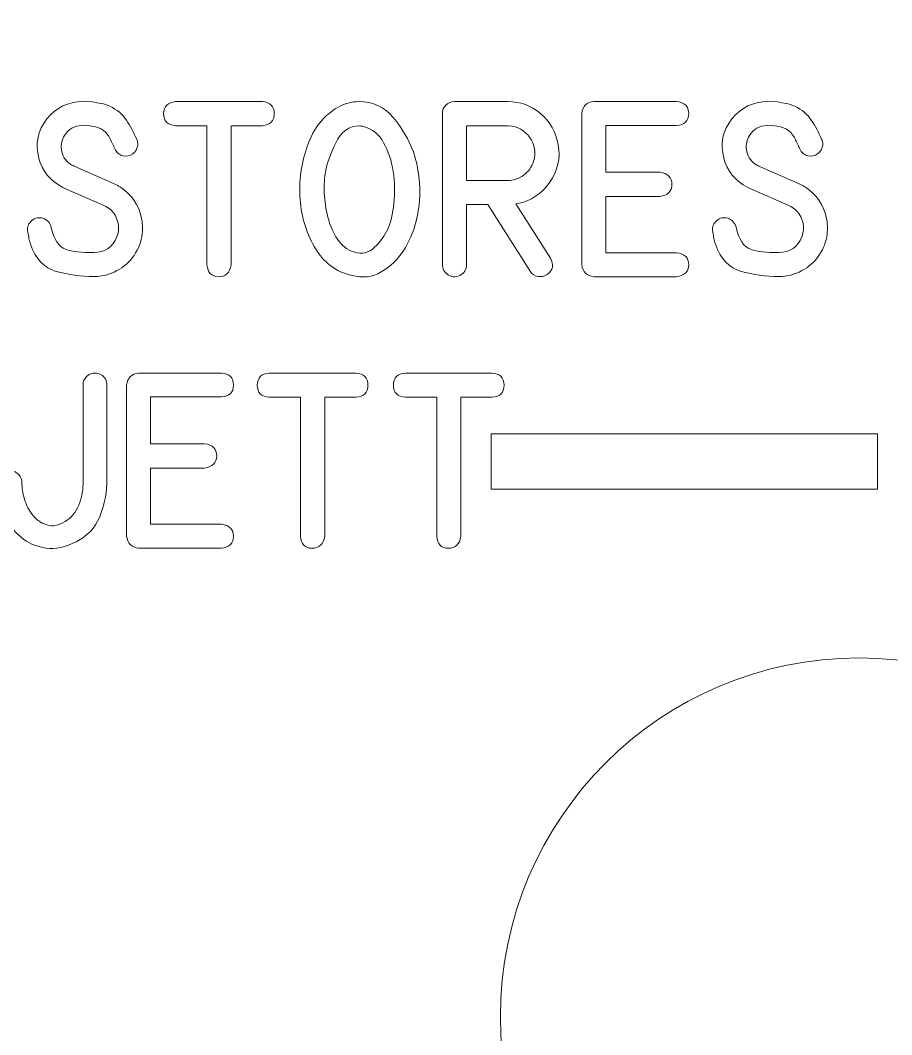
# Model space of a CAD drawing. Header units: millimetres. Extents: x -72 to 72, y -123 to 123.
# Drawn here: x -39.21 to -23.41, y -7.3 to 11.09 of the extents above; entities that cross this region are included whole.
import ezdxf

# ---------------------------------------------------------------- set-up
doc = ezdxf.new("R2010")
doc.units = ezdxf.units.MM
doc.header["$MEASUREMENT"] = 0
doc.layers.add('Layer 1', color=7, linetype='Continuous')

msp = doc.modelspace()

# ---------------------------------------------------------------- linework, layer by layer
at = {"layer": 'Layer 1', "color": 240, "lineweight": 9}
msp.add_lwpolyline([(-30.6661, 2.5863), (-23.6661, 2.5863), (-23.6661, 3.5863), (-30.6661, 3.5863), (-30.6661, 2.5863)], close=True, dxfattribs=at)
at = {"layer": 'Layer 1', "color": 250, "lineweight": 9}
msp.add_ellipse((-24, -6.975), major_axis=(0, 6.5), ratio=1, dxfattribs=at)
at = {"layer": 'Layer 1', "lineweight": 9}
msp.add_open_spline([(70.725, 123.025), (70.725, 123.025), (-70.725, 123.025), (-70.725, 123.025), (-70.725, 123.025), (-71.1231, 123.0247), (-71.5047, 122.8663), (-71.786, 122.5847), (-71.786, 122.5847), (-72.0673, 122.303), (-72.2252, 121.923), (-72.225, 121.525), (-72.225, 121.525), (-72.225, 121.525), (-72.225, 117.0375), (-72.225, 117.0375), (-72.225, 117.0375), (-72.2247, 116.6394), (-72.0664, 116.2577), (-71.7847, 115.9764), (-71.7847, 115.9764), (-71.503, 115.6951), (-71.1231, 115.5372), (-70.725, 115.5375), (-70.725, 115.5375), (-70.725, 115.5375), (-68.2625, 115.5375), (-68.2625, 115.5375), (-68.2625, 115.5375), (-66.1189, 115.5375), (-64.1381, 114.3939), (-63.0663, 112.5375), (-63.0663, 112.5375), (-61.9945, 110.6811), (-61.9945, 108.3939), (-63.0663, 106.5375), (-63.0663, 106.5375), (-64.1381, 104.6811), (-66.1189, 103.5375), (-68.2625, 103.5375), (-68.2625, 103.5375), (-68.2625, 103.5375), (-70.725, 103.5375), (-70.725, 103.5375), (-70.725, 103.5375), (-71.1231, 103.5372), (-71.5047, 103.3788), (-71.786, 103.0972), (-71.786, 103.0972), (-72.0673, 102.8155), (-72.2252, 102.4355), (-72.225, 102.0375), (-72.225, 102.0375), (-72.225, 102.0375), (-72.225, 50.3625), (-72.225, 50.3625), (-72.225, 50.3625), (-72.2247, 49.9644), (-72.0664, 49.5827), (-71.7847, 49.3014), (-71.7847, 49.3014), (-71.503, 49.0201), (-71.1231, 48.8622), (-70.725, 48.8625), (-70.725, 48.8625), (-70.725, 48.8625), (-68.2625, 48.8625), (-68.2625, 48.8625), (-68.2625, 48.8625), (-66.1189, 48.8625), (-64.1381, 47.7189), (-63.0663, 45.8625), (-63.0663, 45.8625), (-61.9945, 44.0061), (-61.9945, 41.7189), (-63.0663, 39.8625), (-63.0663, 39.8625), (-64.1381, 38.0061), (-66.1189, 36.8625), (-68.2625, 36.8625), (-68.2625, 36.8625), (-68.2625, 36.8625), (-70.725, 36.8625), (-70.725, 36.8625), (-70.725, 36.8625), (-71.1231, 36.8622), (-71.5047, 36.7038), (-71.786, 36.4222), (-71.786, 36.4222), (-72.0673, 36.1405), (-72.2252, 35.7605), (-72.225, 35.3625), (-72.225, 35.3625), (-72.225, 35.3625), (-72.225, -35.3625), (-72.225, -35.3625), (-72.225, -35.3625), (-72.2247, -35.7606), (-72.0664, -36.1423), (-71.7847, -36.4236), (-71.7847, -36.4236), (-71.503, -36.7049), (-71.1231, -36.8628), (-70.725, -36.8625), (-70.725, -36.8625), (-70.725, -36.8625), (-68.2625, -36.8625), (-68.2625, -36.8625), (-68.2625, -36.8625), (-66.1189, -36.8625), (-64.1381, -38.0061), (-63.0663, -39.8625), (-63.0663, -39.8625), (-61.9945, -41.7189), (-61.9945, -44.0061), (-63.0663, -45.8625), (-63.0663, -45.8625), (-64.1381, -47.7189), (-66.1189, -48.8625), (-68.2625, -48.8625), (-68.2625, -48.8625), (-68.2625, -48.8625), (-70.725, -48.8625), (-70.725, -48.8625), (-70.725, -48.8625), (-71.1231, -48.8628), (-71.5047, -49.0212), (-71.786, -49.3028), (-71.786, -49.3028), (-72.0673, -49.5845), (-72.2252, -49.9645), (-72.225, -50.3625), (-72.225, -50.3625), (-72.225, -50.3625), (-72.225, -102.0375), (-72.225, -102.0375), (-72.225, -102.0375), (-72.2247, -102.4356), (-72.0664, -102.8173), (-71.7847, -103.0986), (-71.7847, -103.0986), (-71.503, -103.3799), (-71.1231, -103.5378), (-70.725, -103.5375), (-70.725, -103.5375), (-70.725, -103.5375), (-68.2625, -103.5375), (-68.2625, -103.5375), (-68.2625, -103.5375), (-66.1189, -103.5375), (-64.1381, -104.6811), (-63.0663, -106.5375), (-63.0663, -106.5375), (-61.9945, -108.3939), (-61.9945, -110.6811), (-63.0663, -112.5375), (-63.0663, -112.5375), (-64.1381, -114.3939), (-66.1189, -115.5375), (-68.2625, -115.5375), (-68.2625, -115.5375), (-68.2625, -115.5375), (-70.725, -115.5375), (-70.725, -115.5375), (-70.725, -115.5375), (-71.1231, -115.5378), (-71.5047, -115.6962), (-71.786, -115.9778), (-71.786, -115.9778), (-72.0673, -116.2595), (-72.2252, -116.6395), (-72.225, -117.0375), (-72.225, -117.0375), (-72.225, -117.0375), (-72.225, -121.525), (-72.225, -121.525), (-72.225, -121.525), (-72.2247, -121.9231), (-72.0664, -122.3048), (-71.7847, -122.5861), (-71.7847, -122.5861), (-71.503, -122.8674), (-71.1231, -123.0253), (-70.725, -123.025), (-70.725, -123.025), (-70.725, -123.025), (70.725, -123.025), (70.725, -123.025), (70.725, -123.025), (71.1231, -123.0248), (71.5048, -122.8664), (71.7861, -122.5847), (71.7861, -122.5847), (72.0674, -122.3031), (72.2253, -121.9231), (72.225, -121.525), (72.225, -121.525), (72.225, -121.525), (72.225, -117.0375), (72.225, -117.0375), (72.225, -117.0375), (72.2248, -116.6395), (72.0664, -116.2578), (71.7847, -115.9765), (71.7847, -115.9765), (71.5031, -115.6952), (71.1231, -115.5373), (70.725, -115.5375), (70.725, -115.5375), (70.725, -115.5375), (68.2625, -115.5375), (68.2625, -115.5375), (68.2625, -115.5375), (66.1189, -115.5375), (64.1382, -114.3939), (63.0664, -112.5375), (63.0664, -112.5375), (61.9946, -110.6811), (61.9946, -108.3939), (63.0664, -106.5375), (63.0664, -106.5375), (64.1382, -104.6811), (66.1189, -103.5375), (68.2625, -103.5375), (68.2625, -103.5375), (68.2625, -103.5375), (70.725, -103.5375), (70.725, -103.5375), (70.725, -103.5375), (71.1231, -103.5373), (71.5048, -103.3789), (71.7861, -103.0972), (71.7861, -103.0972), (72.0674, -102.8156), (72.2253, -102.4356), (72.225, -102.0375), (72.225, -102.0375), (72.225, -102.0375), (72.225, -50.3625), (72.225, -50.3625), (72.225, -50.3625), (72.2248, -49.9645), (72.0664, -49.5828), (71.7847, -49.3015), (71.7847, -49.3015), (71.5031, -49.0202), (71.1231, -48.8623), (70.725, -48.8625), (70.725, -48.8625), (70.725, -48.8625), (68.2625, -48.8625), (68.2625, -48.8625), (68.2625, -48.8625), (66.1189, -48.8625), (64.1382, -47.7189), (63.0664, -45.8625), (63.0664, -45.8625), (61.9946, -44.0061), (61.9946, -41.7189), (63.0664, -39.8625), (63.0664, -39.8625), (64.1382, -38.0061), (66.1189, -36.8625), (68.2625, -36.8625), (68.2625, -36.8625), (68.2625, -36.8625), (70.725, -36.8625), (70.725, -36.8625), (70.725, -36.8625), (71.1231, -36.8623), (71.5048, -36.7039), (71.7861, -36.4222), (71.7861, -36.4222), (72.0674, -36.1406), (72.2253, -35.7606), (72.225, -35.3625), (72.225, -35.3625), (72.225, -35.3625), (72.225, 35.3625), (72.225, 35.3625), (72.225, 35.3625), (72.2248, 35.7605), (72.0664, 36.1422), (71.7847, 36.4235), (71.7847, 36.4235), (71.5031, 36.7048), (71.1231, 36.8627), (70.725, 36.8625), (70.725, 36.8625), (70.725, 36.8625), (68.2625, 36.8625), (68.2625, 36.8625), (68.2625, 36.8625), (66.1189, 36.8625), (64.1382, 38.0061), (63.0664, 39.8625), (63.0664, 39.8625), (61.9946, 41.7189), (61.9946, 44.0061), (63.0664, 45.8625), (63.0664, 45.8625), (64.1382, 47.7189), (66.1189, 48.8625), (68.2625, 48.8625), (68.2625, 48.8625), (68.2625, 48.8625), (70.725, 48.8625), (70.725, 48.8625), (70.725, 48.8625), (71.1231, 48.8627), (71.5048, 49.0211), (71.7861, 49.3028), (71.7861, 49.3028), (72.0674, 49.5844), (72.2253, 49.9644), (72.225, 50.3625), (72.225, 50.3625), (72.225, 50.3625), (72.225, 102.0375), (72.225, 102.0375), (72.225, 102.0375), (72.2248, 102.4355), (72.0664, 102.8172), (71.7847, 103.0985), (71.7847, 103.0985), (71.5031, 103.3798), (71.1231, 103.5377), (70.725, 103.5375), (70.725, 103.5375), (70.725, 103.5375), (68.2625, 103.5375), (68.2625, 103.5375), (68.2625, 103.5375), (66.1189, 103.5375), (64.1382, 104.6811), (63.0664, 106.5375), (63.0664, 106.5375), (61.9946, 108.3939), (61.9946, 110.6811), (63.0664, 112.5375), (63.0664, 112.5375), (64.1382, 114.3939), (66.1189, 115.5375), (68.2625, 115.5375), (68.2625, 115.5375), (68.2625, 115.5375), (70.725, 115.5375), (70.725, 115.5375), (70.725, 115.5375), (71.1231, 115.5377), (71.5048, 115.6961), (71.7861, 115.9778), (71.7861, 115.9778), (72.0674, 116.2594), (72.2253, 116.6394), (72.225, 117.0375), (72.225, 117.0375), (72.225, 117.0375), (72.225, 121.525), (72.225, 121.525), (72.225, 121.525), (72.2248, 121.923), (72.0664, 122.3047), (71.7847, 122.586), (71.7847, 122.586), (71.5031, 122.8673), (71.1231, 123.0252), (70.725, 123.025)], degree=3, knots=[0, 0, 0, 0, 0.0107527, 0.0107527, 0.0107527, 0.0107527, 0.0215054, 0.0215054, 0.0215054, 0.0215054, 0.0322581, 0.0322581, 0.0322581, 0.0322581, 0.0430108, 0.0430108, 0.0430108, 0.0430108, 0.0537634, 0.0537634, 0.0537634, 0.0537634, 0.0645161, 0.0645161, 0.0645161, 0.0645161, 0.0752688, 0.0752688, 0.0752688, 0.0752688, 0.0860215, 0.0860215, 0.0860215, 0.0860215, 0.0967742, 0.0967742, 0.0967742, 0.0967742, 0.1075269, 0.1075269, 0.1075269, 0.1075269, 0.1182796, 0.1182796, 0.1182796, 0.1182796, 0.1290323, 0.1290323, 0.1290323, 0.1290323, 0.1397849, 0.1397849, 0.1397849, 0.1397849, 0.1505376, 0.1505376, 0.1505376, 0.1505376, 0.1612903, 0.1612903, 0.1612903, 0.1612903, 0.172043, 0.172043, 0.172043, 0.172043, 0.1827957, 0.1827957, 0.1827957, 0.1827957, 0.1935484, 0.1935484, 0.1935484, 0.1935484, 0.2043011, 0.2043011, 0.2043011, 0.2043011, 0.2150538, 0.2150538, 0.2150538, 0.2150538, 0.2258065, 0.2258065, 0.2258065, 0.2258065, 0.2365591, 0.2365591, 0.2365591, 0.2365591, 0.2473118, 0.2473118, 0.2473118, 0.2473118, 0.2580645, 0.2580645, 0.2580645, 0.2580645, 0.2688172, 0.2688172, 0.2688172, 0.2688172, 0.2795699, 0.2795699, 0.2795699, 0.2795699, 0.2903226, 0.2903226, 0.2903226, 0.2903226, 0.3010753, 0.3010753, 0.3010753, 0.3010753, 0.311828, 0.311828, 0.311828, 0.311828, 0.3225806, 0.3225806, 0.3225806, 0.3225806, 0.3333333, 0.3333333, 0.3333333, 0.3333333, 0.344086, 0.344086, 0.344086, 0.344086, 0.3548387, 0.3548387, 0.3548387, 0.3548387, 0.3655914, 0.3655914, 0.3655914, 0.3655914, 0.3763441, 0.3763441, 0.3763441, 0.3763441, 0.3870968, 0.3870968, 0.3870968, 0.3870968, 0.3978495, 0.3978495, 0.3978495, 0.3978495, 0.4086022, 0.4086022, 0.4086022, 0.4086022, 0.4193548, 0.4193548, 0.4193548, 0.4193548, 0.4301075, 0.4301075, 0.4301075, 0.4301075, 0.4408602, 0.4408602, 0.4408602, 0.4408602, 0.4516129, 0.4516129, 0.4516129, 0.4516129, 0.4623656, 0.4623656, 0.4623656, 0.4623656, 0.4731183, 0.4731183, 0.4731183, 0.4731183, 0.483871, 0.483871, 0.483871, 0.483871, 0.4946237, 0.4946237, 0.4946237, 0.4946237, 0.5053763, 0.5053763, 0.5053763, 0.5053763, 0.516129, 0.516129, 0.516129, 0.516129, 0.5268817, 0.5268817, 0.5268817, 0.5268817, 0.5376344, 0.5376344, 0.5376344, 0.5376344, 0.5483871, 0.5483871, 0.5483871, 0.5483871, 0.5591398, 0.5591398, 0.5591398, 0.5591398, 0.5698925, 0.5698925, 0.5698925, 0.5698925, 0.5806452, 0.5806452, 0.5806452, 0.5806452, 0.5913978, 0.5913978, 0.5913978, 0.5913978, 0.6021505, 0.6021505, 0.6021505, 0.6021505, 0.6129032, 0.6129032, 0.6129032, 0.6129032, 0.6236559, 0.6236559, 0.6236559, 0.6236559, 0.6344086, 0.6344086, 0.6344086, 0.6344086, 0.6451613, 0.6451613, 0.6451613, 0.6451613, 0.655914, 0.655914, 0.655914, 0.655914, 0.6666667, 0.6666667, 0.6666667, 0.6666667, 0.6774194, 0.6774194, 0.6774194, 0.6774194, 0.688172, 0.688172, 0.688172, 0.688172, 0.6989247, 0.6989247, 0.6989247, 0.6989247, 0.7096774, 0.7096774, 0.7096774, 0.7096774, 0.7204301, 0.7204301, 0.7204301, 0.7204301, 0.7311828, 0.7311828, 0.7311828, 0.7311828, 0.7419355, 0.7419355, 0.7419355, 0.7419355, 0.7526882, 0.7526882, 0.7526882, 0.7526882, 0.7634409, 0.7634409, 0.7634409, 0.7634409, 0.7741935, 0.7741935, 0.7741935, 0.7741935, 0.7849462, 0.7849462, 0.7849462, 0.7849462, 0.7956989, 0.7956989, 0.7956989, 0.7956989, 0.8064516, 0.8064516, 0.8064516, 0.8064516, 0.8172043, 0.8172043, 0.8172043, 0.8172043, 0.827957, 0.827957, 0.827957, 0.827957, 0.8387097, 0.8387097, 0.8387097, 0.8387097, 0.8494624, 0.8494624, 0.8494624, 0.8494624, 0.8602151, 0.8602151, 0.8602151, 0.8602151, 0.8709677, 0.8709677, 0.8709677, 0.8709677, 0.8817204, 0.8817204, 0.8817204, 0.8817204, 0.8924731, 0.8924731, 0.8924731, 0.8924731, 0.9032258, 0.9032258, 0.9032258, 0.9032258, 0.9139785, 0.9139785, 0.9139785, 0.9139785, 0.9247312, 0.9247312, 0.9247312, 0.9247312, 0.9354839, 0.9354839, 0.9354839, 0.9354839, 0.9462366, 0.9462366, 0.9462366, 0.9462366, 0.9569892, 0.9569892, 0.9569892, 0.9569892, 0.9677419, 0.9677419, 0.9677419, 0.9677419, 0.9784946, 0.9784946, 0.9784946, 0.9784946, 1, 1, 1, 1], dxfattribs=at)
at = {"layer": 'Layer 1', "color": 240, "lineweight": 9}
for points, knots in [([(-37.5155, 8.127), (-37.5155, 8.127), (-37.4907, 8.1164), (-37.4907, 8.1164), (-37.4907, 8.1164), (-37.4907, 8.1164), (-37.4626, 8.1027), (-37.4626, 8.1027), (-37.4626, 8.1027), (-37.4626, 8.1027), (-37.4378, 8.0884), (-37.4378, 8.0884), (-37.4378, 8.0884), (-37.4309, 8.0831), (-37.4224, 8.0783), (-37.4139, 8.0736), (-37.4139, 8.0736), (-37.4049, 8.0694), (-37.3965, 8.0641), (-37.388, 8.0593), (-37.388, 8.0593), (-37.1838, 7.9249), (-37.0568, 7.7386), (-37.0086, 7.501), (-37.0086, 7.501), (-36.9901, 7.4079), (-36.9858, 7.3121), (-36.9959, 7.2142), (-36.9959, 7.2142), (-37.0128, 7.0735), (-37.062, 6.9438), (-37.1441, 6.8242), (-37.1441, 6.8242), (-37.2261, 6.7046), (-37.3293, 6.6126), (-37.4531, 6.5475), (-37.4531, 6.5475), (-37.5865, 6.4771), (-37.7246, 6.4422), (-37.8674, 6.4422), (-37.8674, 6.4422), (-38.1072, 6.4422), (-38.3358, 6.4729), (-38.5543, 6.5342), (-38.5543, 6.5342), (-38.7723, 6.5956), (-38.9279, 6.7602), (-39.0205, 7.028), (-39.0205, 7.028), (-39.0332, 7.0623), (-39.0422, 7.0973), (-39.0485, 7.1333), (-39.0485, 7.1333), (-39.0549, 7.1698), (-39.0623, 7.2058), (-39.0702, 7.2423), (-39.0702, 7.2423), (-39.0856, 7.3163), (-39.0676, 7.382), (-39.0152, 7.4391), (-39.0152, 7.4391), (-38.9633, 7.4957), (-38.8983, 7.5174), (-38.821, 7.5042), (-38.821, 7.5042), (-38.739, 7.4873), (-38.6824, 7.437), (-38.6501, 7.3523), (-38.6501, 7.3523), (-38.6501, 7.3523), (-38.6453, 7.338), (-38.6453, 7.338), (-38.6453, 7.338), (-38.5961, 7.1137), (-38.5093, 6.9798), (-38.386, 6.9364), (-38.386, 6.9364), (-38.2622, 6.893), (-38.0907, 6.8734), (-37.8706, 6.8777), (-37.8706, 6.8777), (-37.6679, 6.8777), (-37.5288, 6.9729), (-37.4531, 7.1629), (-37.4531, 7.1629), (-37.4203, 7.2476), (-37.415, 7.3359), (-37.4378, 7.4275), (-37.4378, 7.4275), (-37.4605, 7.5185), (-37.5055, 7.5952), (-37.5727, 7.6561), (-37.5727, 7.6561), (-37.6029, 7.682), (-37.642, 7.7058), (-37.6907, 7.7286), (-37.6907, 7.7286), (-37.6907, 7.7286), (-38.4082, 8.0434), (-38.4082, 8.0434), (-38.4082, 8.0434), (-38.4082, 8.0434), (-38.4315, 8.0561), (-38.4315, 8.0561), (-38.4315, 8.0561), (-38.6665, 8.1799), (-38.812, 8.3562), (-38.8686, 8.5848), (-38.8686, 8.5848), (-38.9379, 8.8493), (-38.8898, 9.0864), (-38.7236, 9.297), (-38.7236, 9.297), (-38.558, 9.5071), (-38.34, 9.6124), (-38.0706, 9.6124), (-38.0706, 9.6124), (-38.0706, 9.6124), (-37.8997, 9.6076), (-37.8997, 9.6076), (-37.8997, 9.6076), (-37.8442, 9.5976), (-37.7902, 9.5875), (-37.7389, 9.5775), (-37.7389, 9.5775), (-37.687, 9.568), (-37.6346, 9.551), (-37.5822, 9.5272), (-37.5822, 9.5272), (-37.452, 9.4664), (-37.352, 9.3822), (-37.2827, 9.2759), (-37.2827, 9.2759), (-37.2134, 9.1695), (-37.1509, 9.0541), (-37.0954, 8.9303), (-37.0954, 8.9303), (-37.0901, 8.9187), (-37.0853, 8.9054), (-37.0811, 8.8901), (-37.0811, 8.8901), (-37.07, 8.8393), (-37.0753, 8.7933), (-37.097, 8.752), (-37.097, 8.752), (-37.1091, 8.726), (-37.1224, 8.7065), (-37.1356, 8.6932), (-37.1356, 8.6932), (-37.1488, 8.6795), (-37.1599, 8.6705), (-37.1679, 8.6652), (-37.1679, 8.6652), (-37.2219, 8.6271), (-37.2806, 8.6155), (-37.3446, 8.6313), (-37.3446, 8.6313), (-37.4092, 8.6456), (-37.4579, 8.6869), (-37.4923, 8.7552), (-37.4923, 8.7552), (-37.5192, 8.8149), (-37.5478, 8.8763), (-37.578, 8.9388), (-37.578, 8.9388), (-37.6087, 9.0012), (-37.6515, 9.0531), (-37.706, 9.0949), (-37.706, 9.0949), (-37.7288, 9.1113), (-37.751, 9.1235), (-37.7722, 9.1309), (-37.7722, 9.1309), (-37.7934, 9.1388), (-37.8166, 9.1473), (-37.8426, 9.1568), (-37.8426, 9.1568), (-37.8426, 9.1568), (-37.9431, 9.1737), (-37.9431, 9.1737), (-37.9431, 9.1737), (-37.9431, 9.1737), (-38.086, 9.1785), (-38.086, 9.1785), (-38.086, 9.1785), (-38.2246, 9.1764), (-38.3305, 9.1166), (-38.4035, 8.9986), (-38.4035, 8.9986), (-38.4532, 8.9229), (-38.4717, 8.8388), (-38.4596, 8.7456), (-38.4596, 8.7456), (-38.4453, 8.6313), (-38.3913, 8.5424), (-38.2982, 8.4789), (-38.2982, 8.4789), (-38.2939, 8.4763), (-38.2897, 8.4726), (-38.2844, 8.4689), (-38.2844, 8.4689), (-38.2791, 8.4657), (-38.2733, 8.462), (-38.2675, 8.4588), (-38.2675, 8.4588), (-38.2675, 8.4588), (-38.25, 8.4514), (-38.25, 8.4514), (-38.25, 8.4514), (-38.25, 8.4514), (-38.2315, 8.4435), (-38.2315, 8.4435), (-38.2315, 8.4435), (-38.2315, 8.4435), (-37.5155, 8.127), (-37.5155, 8.127)], [0, 0, 0, 0, 0.0181818, 0.0181818, 0.0181818, 0.0181818, 0.0363636, 0.0363636, 0.0363636, 0.0363636, 0.0545455, 0.0545455, 0.0545455, 0.0545455, 0.0727273, 0.0727273, 0.0727273, 0.0727273, 0.0909091, 0.0909091, 0.0909091, 0.0909091, 0.1090909, 0.1090909, 0.1090909, 0.1090909, 0.1272727, 0.1272727, 0.1272727, 0.1272727, 0.1454545, 0.1454545, 0.1454545, 0.1454545, 0.1636364, 0.1636364, 0.1636364, 0.1636364, 0.1818182, 0.1818182, 0.1818182, 0.1818182, 0.2, 0.2, 0.2, 0.2, 0.2181818, 0.2181818, 0.2181818, 0.2181818, 0.2363636, 0.2363636, 0.2363636, 0.2363636, 0.2545455, 0.2545455, 0.2545455, 0.2545455, 0.2727273, 0.2727273, 0.2727273, 0.2727273, 0.2909091, 0.2909091, 0.2909091, 0.2909091, 0.3090909, 0.3090909, 0.3090909, 0.3090909, 0.3272727, 0.3272727, 0.3272727, 0.3272727, 0.3454545, 0.3454545, 0.3454545, 0.3454545, 0.3636364, 0.3636364, 0.3636364, 0.3636364, 0.3818182, 0.3818182, 0.3818182, 0.3818182, 0.4, 0.4, 0.4, 0.4, 0.4181818, 0.4181818, 0.4181818, 0.4181818, 0.4363636, 0.4363636, 0.4363636, 0.4363636, 0.4545455, 0.4545455, 0.4545455, 0.4545455, 0.4727273, 0.4727273, 0.4727273, 0.4727273, 0.4909091, 0.4909091, 0.4909091, 0.4909091, 0.5090909, 0.5090909, 0.5090909, 0.5090909, 0.5272727, 0.5272727, 0.5272727, 0.5272727, 0.5454545, 0.5454545, 0.5454545, 0.5454545, 0.5636364, 0.5636364, 0.5636364, 0.5636364, 0.5818182, 0.5818182, 0.5818182, 0.5818182, 0.6, 0.6, 0.6, 0.6, 0.6181818, 0.6181818, 0.6181818, 0.6181818, 0.6363636, 0.6363636, 0.6363636, 0.6363636, 0.6545455, 0.6545455, 0.6545455, 0.6545455, 0.6727273, 0.6727273, 0.6727273, 0.6727273, 0.6909091, 0.6909091, 0.6909091, 0.6909091, 0.7090909, 0.7090909, 0.7090909, 0.7090909, 0.7272727, 0.7272727, 0.7272727, 0.7272727, 0.7454545, 0.7454545, 0.7454545, 0.7454545, 0.7636364, 0.7636364, 0.7636364, 0.7636364, 0.7818182, 0.7818182, 0.7818182, 0.7818182, 0.8, 0.8, 0.8, 0.8, 0.8181818, 0.8181818, 0.8181818, 0.8181818, 0.8363636, 0.8363636, 0.8363636, 0.8363636, 0.8545455, 0.8545455, 0.8545455, 0.8545455, 0.8727273, 0.8727273, 0.8727273, 0.8727273, 0.8909091, 0.8909091, 0.8909091, 0.8909091, 0.9090909, 0.9090909, 0.9090909, 0.9090909, 0.9272727, 0.9272727, 0.9272727, 0.9272727, 0.9454545, 0.9454545, 0.9454545, 0.9454545, 0.9636364, 0.9636364, 0.9636364, 0.9636364, 1, 1, 1, 1]), ([(-35.8212, 6.6544), (-35.8212, 6.6544), (-35.8212, 9.1753), (-35.8212, 9.1753), (-35.8212, 9.1753), (-35.8212, 9.1753), (-36.39, 9.1753), (-36.39, 9.1753), (-36.39, 9.1753), (-36.5345, 9.1864), (-36.607, 9.2594), (-36.6065, 9.3928), (-36.6065, 9.3928), (-36.6059, 9.5267), (-36.5334, 9.6002), (-36.39, 9.6124), (-36.39, 9.6124), (-36.39, 9.6124), (-34.8163, 9.6124), (-34.8163, 9.6124), (-34.8163, 9.6124), (-34.674, 9.6013), (-34.602, 9.5277), (-34.6015, 9.3928), (-34.6015, 9.3928), (-34.6009, 9.2584), (-34.6729, 9.1854), (-34.8163, 9.1753), (-34.8163, 9.1753), (-34.8163, 9.1753), (-35.3836, 9.1753), (-35.3836, 9.1753), (-35.3836, 9.1753), (-35.3836, 9.1753), (-35.3836, 6.6544), (-35.3836, 6.6544), (-35.3836, 6.6544), (-35.4074, 6.5078), (-35.4836, 6.4353), (-35.6127, 6.4374), (-35.6127, 6.4374), (-35.7413, 6.4395), (-35.8106, 6.512), (-35.8212, 6.6544)], [0, 0, 0, 0, 0.0833333, 0.0833333, 0.0833333, 0.0833333, 0.1666667, 0.1666667, 0.1666667, 0.1666667, 0.25, 0.25, 0.25, 0.25, 0.3333333, 0.3333333, 0.3333333, 0.3333333, 0.4166667, 0.4166667, 0.4166667, 0.4166667, 0.5, 0.5, 0.5, 0.5, 0.5833333, 0.5833333, 0.5833333, 0.5833333, 0.6666667, 0.6666667, 0.6666667, 0.6666667, 0.75, 0.75, 0.75, 0.75, 0.8333333, 0.8333333, 0.8333333, 0.8333333, 1, 1, 1, 1]), ([(-32.0768, 8.6991), (-31.9821, 8.4128), (-31.9461, 8.1159), (-31.9694, 7.8079), (-31.9694, 7.8079), (-31.9927, 7.5), (-32.0774, 7.219), (-32.2229, 6.9645), (-32.2229, 6.9645), (-32.315, 6.8062), (-32.4404, 6.6718), (-32.5997, 6.5612), (-32.5997, 6.5612), (-32.7589, 6.4506), (-32.9346, 6.412), (-33.1267, 6.4453), (-33.1267, 6.4453), (-33.44, 6.4998), (-33.6797, 6.6634), (-33.8458, 6.9348), (-33.8458, 6.9348), (-34.0125, 7.2068), (-34.1078, 7.5095), (-34.1321, 7.8429), (-34.1321, 7.8429), (-34.1565, 8.1762), (-34.1115, 8.5006), (-33.9972, 8.8171), (-33.9972, 8.8171), (-33.8829, 9.1335), (-33.7008, 9.3632), (-33.4506, 9.5071), (-33.4506, 9.5071), (-33.3288, 9.5775), (-33.2008, 9.6124), (-33.068, 9.6124), (-33.068, 9.6124), (-32.8134, 9.6124), (-32.606, 9.5166), (-32.4446, 9.3251), (-32.4446, 9.3251), (-32.2832, 9.133), (-32.161, 8.9245), (-32.0768, 8.6991)], [0, 0, 0, 0, 0.0833333, 0.0833333, 0.0833333, 0.0833333, 0.1666667, 0.1666667, 0.1666667, 0.1666667, 0.25, 0.25, 0.25, 0.25, 0.3333333, 0.3333333, 0.3333333, 0.3333333, 0.4166667, 0.4166667, 0.4166667, 0.4166667, 0.5, 0.5, 0.5, 0.5, 0.5833333, 0.5833333, 0.5833333, 0.5833333, 0.6666667, 0.6666667, 0.6666667, 0.6666667, 0.75, 0.75, 0.75, 0.75, 0.8333333, 0.8333333, 0.8333333, 0.8333333, 1, 1, 1, 1]), ([(-29.5951, 6.774), (-29.5289, 6.657), (-29.5475, 6.5591), (-29.6506, 6.4792), (-29.6506, 6.4792), (-29.7004, 6.4443), (-29.7575, 6.4321), (-29.8221, 6.4438), (-29.8221, 6.4438), (-29.8867, 6.4549), (-29.9337, 6.4871), (-29.9639, 6.5395), (-29.9639, 6.5395), (-29.9639, 6.5395), (-30.728, 7.7476), (-30.728, 7.7476), (-30.728, 7.7476), (-30.728, 7.7476), (-31.1159, 7.7476), (-31.1159, 7.7476), (-31.1159, 7.7476), (-31.1159, 7.7476), (-31.1159, 6.6559), (-31.1159, 6.6559), (-31.1159, 6.6559), (-31.1159, 6.566), (-31.1567, 6.5014), (-31.2381, 6.4612), (-31.2381, 6.4612), (-31.3202, 6.4215), (-31.3964, 6.4289), (-31.4678, 6.484), (-31.4678, 6.484), (-31.5244, 6.5263), (-31.553, 6.5835), (-31.553, 6.6559), (-31.553, 6.6559), (-31.553, 6.6559), (-31.553, 9.3954), (-31.553, 9.3954), (-31.553, 9.3954), (-31.553, 9.4552), (-31.5318, 9.5066), (-31.49, 9.5489), (-31.49, 9.5489), (-31.4482, 9.5912), (-31.3969, 9.6124), (-31.336, 9.6124), (-31.336, 9.6124), (-31.336, 9.6124), (-30.3735, 9.6124), (-30.3735, 9.6124), (-30.3735, 9.6124), (-30.1417, 9.6124), (-29.9406, 9.5388), (-29.7702, 9.3917), (-29.7702, 9.3917), (-29.5998, 9.2441), (-29.4935, 9.0573), (-29.4522, 8.8308), (-29.4522, 8.8308), (-29.4088, 8.5879), (-29.4601, 8.3609), (-29.6067, 8.1498), (-29.6067, 8.1498), (-29.7528, 7.9381), (-29.947, 7.8101), (-30.1888, 7.7646), (-30.1888, 7.7646), (-30.1888, 7.7646), (-30.2184, 7.7598), (-30.2184, 7.7598), (-30.2184, 7.7598), (-30.2184, 7.7598), (-29.5951, 6.774), (-29.5951, 6.774)], [0, 0, 0, 0, 0.05, 0.05, 0.05, 0.05, 0.1, 0.1, 0.1, 0.1, 0.15, 0.15, 0.15, 0.15, 0.2, 0.2, 0.2, 0.2, 0.25, 0.25, 0.25, 0.25, 0.3, 0.3, 0.3, 0.3, 0.35, 0.35, 0.35, 0.35, 0.4, 0.4, 0.4, 0.4, 0.45, 0.45, 0.45, 0.45, 0.5, 0.5, 0.5, 0.5, 0.55, 0.55, 0.55, 0.55, 0.6, 0.6, 0.6, 0.6, 0.65, 0.65, 0.65, 0.65, 0.7, 0.7, 0.7, 0.7, 0.75, 0.75, 0.75, 0.75, 0.8, 0.8, 0.8, 0.8, 0.85, 0.85, 0.85, 0.85, 0.9, 0.9, 0.9, 0.9, 1, 1, 1, 1]), ([(-27.3053, 9.1801), (-27.3053, 9.1801), (-28.5907, 9.1801), (-28.5907, 9.1801), (-28.5907, 9.1801), (-28.5907, 9.1801), (-28.5907, 8.3318), (-28.5907, 8.3318), (-28.5907, 8.3318), (-28.5907, 8.3318), (-27.6107, 8.3318), (-27.6107, 8.3318), (-27.6107, 8.3318), (-27.4641, 8.3101), (-27.3911, 8.2366), (-27.3916, 8.1112), (-27.3916, 8.1112), (-27.3921, 7.9852), (-27.4652, 7.9122), (-27.6107, 7.8916), (-27.6107, 7.8916), (-27.6107, 7.8916), (-28.5907, 7.8916), (-28.5907, 7.8916), (-28.5907, 7.8916), (-28.5907, 7.8916), (-28.5907, 6.8729), (-28.5907, 6.8729), (-28.5907, 6.8729), (-28.5907, 6.8729), (-27.3053, 6.8729), (-27.3053, 6.8729), (-27.3053, 6.8729), (-27.1598, 6.8512), (-27.0868, 6.7787), (-27.0868, 6.6544), (-27.0868, 6.6544), (-27.0868, 6.5305), (-27.1598, 6.458), (-27.3053, 6.4374), (-27.3053, 6.4374), (-27.3053, 6.4374), (-28.8061, 6.4374), (-28.8061, 6.4374), (-28.8061, 6.4374), (-28.9352, 6.4538), (-29.0087, 6.5274), (-29.0262, 6.6575), (-29.0262, 6.6575), (-29.0262, 6.6575), (-29.0262, 9.3954), (-29.0262, 9.3954), (-29.0262, 9.3954), (-29.0066, 9.532), (-28.9331, 9.6039), (-28.8061, 9.6124), (-28.8061, 9.6124), (-28.8061, 9.6124), (-27.3053, 9.6124), (-27.3053, 9.6124), (-27.3053, 9.6124), (-27.1598, 9.6013), (-27.0868, 9.5283), (-27.0873, 9.3944), (-27.0873, 9.3944), (-27.0879, 9.2605), (-27.1609, 9.1891), (-27.3053, 9.1801)], [0, 0, 0, 0, 0.0555556, 0.0555556, 0.0555556, 0.0555556, 0.1111111, 0.1111111, 0.1111111, 0.1111111, 0.1666667, 0.1666667, 0.1666667, 0.1666667, 0.2222222, 0.2222222, 0.2222222, 0.2222222, 0.2777778, 0.2777778, 0.2777778, 0.2777778, 0.3333333, 0.3333333, 0.3333333, 0.3333333, 0.3888889, 0.3888889, 0.3888889, 0.3888889, 0.4444444, 0.4444444, 0.4444444, 0.4444444, 0.5, 0.5, 0.5, 0.5, 0.5555556, 0.5555556, 0.5555556, 0.5555556, 0.6111111, 0.6111111, 0.6111111, 0.6111111, 0.6666667, 0.6666667, 0.6666667, 0.6666667, 0.7222222, 0.7222222, 0.7222222, 0.7222222, 0.7777778, 0.7777778, 0.7777778, 0.7777778, 0.8333333, 0.8333333, 0.8333333, 0.8333333, 0.8888889, 0.8888889, 0.8888889, 0.8888889, 1, 1, 1, 1]), ([(-25.0966, 8.127), (-25.0966, 8.127), (-25.0718, 8.1164), (-25.0718, 8.1164), (-25.0718, 8.1164), (-25.0718, 8.1164), (-25.0437, 8.1027), (-25.0437, 8.1027), (-25.0437, 8.1027), (-25.0437, 8.1027), (-25.0189, 8.0884), (-25.0189, 8.0884), (-25.0189, 8.0884), (-25.012, 8.0831), (-25.0035, 8.0783), (-24.995, 8.0736), (-24.995, 8.0736), (-24.986, 8.0694), (-24.9776, 8.0641), (-24.9691, 8.0593), (-24.9691, 8.0593), (-24.7649, 7.9249), (-24.6379, 7.7386), (-24.5897, 7.501), (-24.5897, 7.501), (-24.5712, 7.4079), (-24.5669, 7.3121), (-24.577, 7.2142), (-24.577, 7.2142), (-24.5939, 7.0735), (-24.6431, 6.9438), (-24.7252, 6.8242), (-24.7252, 6.8242), (-24.8072, 6.7046), (-24.9104, 6.6126), (-25.0342, 6.5475), (-25.0342, 6.5475), (-25.1676, 6.4771), (-25.3057, 6.4422), (-25.4485, 6.4422), (-25.4485, 6.4422), (-25.6883, 6.4422), (-25.9169, 6.4729), (-26.1354, 6.5342), (-26.1354, 6.5342), (-26.3534, 6.5956), (-26.509, 6.7602), (-26.6016, 7.028), (-26.6016, 7.028), (-26.6143, 7.0623), (-26.6233, 7.0973), (-26.6296, 7.1333), (-26.6296, 7.1333), (-26.636, 7.1698), (-26.6434, 7.2058), (-26.6513, 7.2423), (-26.6513, 7.2423), (-26.6667, 7.3163), (-26.6487, 7.382), (-26.5963, 7.4391), (-26.5963, 7.4391), (-26.5444, 7.4957), (-26.4794, 7.5174), (-26.4021, 7.5042), (-26.4021, 7.5042), (-26.3201, 7.4873), (-26.2635, 7.437), (-26.2312, 7.3523), (-26.2312, 7.3523), (-26.2312, 7.3523), (-26.2264, 7.338), (-26.2264, 7.338), (-26.2264, 7.338), (-26.1772, 7.1137), (-26.0904, 6.9798), (-25.9671, 6.9364), (-25.9671, 6.9364), (-25.8433, 6.893), (-25.6718, 6.8734), (-25.4517, 6.8777), (-25.4517, 6.8777), (-25.249, 6.8777), (-25.1099, 6.9729), (-25.0342, 7.1629), (-25.0342, 7.1629), (-25.0014, 7.2476), (-24.9961, 7.3359), (-25.0189, 7.4275), (-25.0189, 7.4275), (-25.0416, 7.5185), (-25.0866, 7.5952), (-25.1538, 7.6561), (-25.1538, 7.6561), (-25.184, 7.682), (-25.2231, 7.7058), (-25.2718, 7.7286), (-25.2718, 7.7286), (-25.2718, 7.7286), (-25.9893, 8.0434), (-25.9893, 8.0434), (-25.9893, 8.0434), (-25.9893, 8.0434), (-26.0126, 8.0561), (-26.0126, 8.0561), (-26.0126, 8.0561), (-26.2476, 8.1799), (-26.3931, 8.3562), (-26.4497, 8.5848), (-26.4497, 8.5848), (-26.519, 8.8493), (-26.4709, 9.0864), (-26.3047, 9.297), (-26.3047, 9.297), (-26.1391, 9.5071), (-25.9211, 9.6124), (-25.6517, 9.6124), (-25.6517, 9.6124), (-25.6517, 9.6124), (-25.4808, 9.6076), (-25.4808, 9.6076), (-25.4808, 9.6076), (-25.4253, 9.5976), (-25.3713, 9.5875), (-25.32, 9.5775), (-25.32, 9.5775), (-25.2681, 9.568), (-25.2157, 9.551), (-25.1633, 9.5272), (-25.1633, 9.5272), (-25.0331, 9.4664), (-24.9331, 9.3822), (-24.8638, 9.2759), (-24.8638, 9.2759), (-24.7945, 9.1695), (-24.732, 9.0541), (-24.6765, 8.9303), (-24.6765, 8.9303), (-24.6712, 8.9187), (-24.6664, 8.9054), (-24.6622, 8.8901), (-24.6622, 8.8901), (-24.6511, 8.8393), (-24.6564, 8.7933), (-24.6781, 8.752), (-24.6781, 8.752), (-24.6902, 8.726), (-24.7035, 8.7065), (-24.7167, 8.6932), (-24.7167, 8.6932), (-24.7299, 8.6795), (-24.741, 8.6705), (-24.749, 8.6652), (-24.749, 8.6652), (-24.803, 8.6271), (-24.8617, 8.6155), (-24.9257, 8.6313), (-24.9257, 8.6313), (-24.9903, 8.6456), (-25.039, 8.6869), (-25.0734, 8.7552), (-25.0734, 8.7552), (-25.1003, 8.8149), (-25.1289, 8.8763), (-25.1591, 8.9388), (-25.1591, 8.9388), (-25.1898, 9.0012), (-25.2326, 9.0531), (-25.2871, 9.0949), (-25.2871, 9.0949), (-25.3099, 9.1113), (-25.3321, 9.1235), (-25.3533, 9.1309), (-25.3533, 9.1309), (-25.3745, 9.1388), (-25.3977, 9.1473), (-25.4237, 9.1568), (-25.4237, 9.1568), (-25.4237, 9.1568), (-25.5242, 9.1737), (-25.5242, 9.1737), (-25.5242, 9.1737), (-25.5242, 9.1737), (-25.6671, 9.1785), (-25.6671, 9.1785), (-25.6671, 9.1785), (-25.8057, 9.1764), (-25.9116, 9.1166), (-25.9846, 8.9986), (-25.9846, 8.9986), (-26.0343, 8.9229), (-26.0528, 8.8388), (-26.0407, 8.7456), (-26.0407, 8.7456), (-26.0264, 8.6313), (-25.9724, 8.5424), (-25.8793, 8.4789), (-25.8793, 8.4789), (-25.875, 8.4763), (-25.8708, 8.4726), (-25.8655, 8.4689), (-25.8655, 8.4689), (-25.8602, 8.4657), (-25.8544, 8.462), (-25.8486, 8.4588), (-25.8486, 8.4588), (-25.8486, 8.4588), (-25.8311, 8.4514), (-25.8311, 8.4514), (-25.8311, 8.4514), (-25.8311, 8.4514), (-25.8126, 8.4435), (-25.8126, 8.4435), (-25.8126, 8.4435), (-25.8126, 8.4435), (-25.0966, 8.127), (-25.0966, 8.127)], [0, 0, 0, 0, 0.0181818, 0.0181818, 0.0181818, 0.0181818, 0.0363636, 0.0363636, 0.0363636, 0.0363636, 0.0545455, 0.0545455, 0.0545455, 0.0545455, 0.0727273, 0.0727273, 0.0727273, 0.0727273, 0.0909091, 0.0909091, 0.0909091, 0.0909091, 0.1090909, 0.1090909, 0.1090909, 0.1090909, 0.1272727, 0.1272727, 0.1272727, 0.1272727, 0.1454545, 0.1454545, 0.1454545, 0.1454545, 0.1636364, 0.1636364, 0.1636364, 0.1636364, 0.1818182, 0.1818182, 0.1818182, 0.1818182, 0.2, 0.2, 0.2, 0.2, 0.2181818, 0.2181818, 0.2181818, 0.2181818, 0.2363636, 0.2363636, 0.2363636, 0.2363636, 0.2545455, 0.2545455, 0.2545455, 0.2545455, 0.2727273, 0.2727273, 0.2727273, 0.2727273, 0.2909091, 0.2909091, 0.2909091, 0.2909091, 0.3090909, 0.3090909, 0.3090909, 0.3090909, 0.3272727, 0.3272727, 0.3272727, 0.3272727, 0.3454545, 0.3454545, 0.3454545, 0.3454545, 0.3636364, 0.3636364, 0.3636364, 0.3636364, 0.3818182, 0.3818182, 0.3818182, 0.3818182, 0.4, 0.4, 0.4, 0.4, 0.4181818, 0.4181818, 0.4181818, 0.4181818, 0.4363636, 0.4363636, 0.4363636, 0.4363636, 0.4545455, 0.4545455, 0.4545455, 0.4545455, 0.4727273, 0.4727273, 0.4727273, 0.4727273, 0.4909091, 0.4909091, 0.4909091, 0.4909091, 0.5090909, 0.5090909, 0.5090909, 0.5090909, 0.5272727, 0.5272727, 0.5272727, 0.5272727, 0.5454545, 0.5454545, 0.5454545, 0.5454545, 0.5636364, 0.5636364, 0.5636364, 0.5636364, 0.5818182, 0.5818182, 0.5818182, 0.5818182, 0.6, 0.6, 0.6, 0.6, 0.6181818, 0.6181818, 0.6181818, 0.6181818, 0.6363636, 0.6363636, 0.6363636, 0.6363636, 0.6545455, 0.6545455, 0.6545455, 0.6545455, 0.6727273, 0.6727273, 0.6727273, 0.6727273, 0.6909091, 0.6909091, 0.6909091, 0.6909091, 0.7090909, 0.7090909, 0.7090909, 0.7090909, 0.7272727, 0.7272727, 0.7272727, 0.7272727, 0.7454545, 0.7454545, 0.7454545, 0.7454545, 0.7636364, 0.7636364, 0.7636364, 0.7636364, 0.7818182, 0.7818182, 0.7818182, 0.7818182, 0.8, 0.8, 0.8, 0.8, 0.8181818, 0.8181818, 0.8181818, 0.8181818, 0.8363636, 0.8363636, 0.8363636, 0.8363636, 0.8545455, 0.8545455, 0.8545455, 0.8545455, 0.8727273, 0.8727273, 0.8727273, 0.8727273, 0.8909091, 0.8909091, 0.8909091, 0.8909091, 0.9090909, 0.9090909, 0.9090909, 0.9090909, 0.9272727, 0.9272727, 0.9272727, 0.9272727, 0.9454545, 0.9454545, 0.9454545, 0.9454545, 0.9636364, 0.9636364, 0.9636364, 0.9636364, 1, 1, 1, 1]), ([(-33.0553, 9.1721), (-33.2452, 9.1721), (-33.3892, 9.07), (-33.4871, 8.8652), (-33.4871, 8.8652), (-33.585, 8.6604), (-33.6463, 8.4858), (-33.6723, 8.3413), (-33.6723, 8.3413), (-33.6919, 8.2355), (-33.6993, 8.108), (-33.694, 7.9582), (-33.694, 7.9582), (-33.6887, 7.8085), (-33.667, 7.6603), (-33.6289, 7.5143), (-33.6289, 7.5143), (-33.5908, 7.3677), (-33.5331, 7.2359), (-33.4569, 7.119), (-33.4569, 7.119), (-33.3802, 7.0015), (-33.2802, 6.9237), (-33.1563, 6.8856), (-33.1563, 6.8856), (-33.0113, 6.8401), (-32.8865, 6.8687), (-32.7817, 6.9713), (-32.7817, 6.9713), (-32.6769, 7.0745), (-32.5975, 7.1835), (-32.5436, 7.2994), (-32.5436, 7.2994), (-32.4891, 7.4185), (-32.4515, 7.5741), (-32.4314, 7.7677), (-32.4314, 7.7677), (-32.4113, 7.9609), (-32.416, 8.154), (-32.4451, 8.3466), (-32.4451, 8.3466), (-32.4748, 8.5393), (-32.5324, 8.7128), (-32.6182, 8.8673), (-32.6182, 8.8673), (-32.7039, 9.0219), (-32.8261, 9.1203), (-32.9838, 9.1626), (-32.9838, 9.1626), (-33.0045, 9.169), (-33.0283, 9.1721), (-33.0553, 9.1721)], [0, 0, 0, 0, 0.0714286, 0.0714286, 0.0714286, 0.0714286, 0.1428571, 0.1428571, 0.1428571, 0.1428571, 0.2142857, 0.2142857, 0.2142857, 0.2142857, 0.2857143, 0.2857143, 0.2857143, 0.2857143, 0.3571429, 0.3571429, 0.3571429, 0.3571429, 0.4285714, 0.4285714, 0.4285714, 0.4285714, 0.5, 0.5, 0.5, 0.5, 0.5714286, 0.5714286, 0.5714286, 0.5714286, 0.6428571, 0.6428571, 0.6428571, 0.6428571, 0.7142857, 0.7142857, 0.7142857, 0.7142857, 0.7857143, 0.7857143, 0.7857143, 0.7857143, 0.8571429, 0.8571429, 0.8571429, 0.8571429, 1, 1, 1, 1]), ([(-30.3735, 8.1831), (-30.2677, 8.1831), (-30.1703, 8.2149), (-30.0809, 8.2794), (-30.0809, 8.2794), (-29.9914, 8.3435), (-29.9316, 8.4271), (-29.9004, 8.5303), (-29.9004, 8.5303), (-29.8517, 8.6895), (-29.874, 8.8335), (-29.9671, 8.9621), (-29.9671, 8.9621), (-30.0602, 9.0906), (-30.1883, 9.1616), (-30.3513, 9.1753), (-30.3513, 9.1753), (-30.3513, 9.1753), (-31.1159, 9.1753), (-31.1159, 9.1753), (-31.1159, 9.1753), (-31.1159, 9.1753), (-31.1159, 8.1831), (-31.1159, 8.1831), (-31.1159, 8.1831), (-31.1159, 8.1831), (-30.3735, 8.1831), (-30.3735, 8.1831)], [0, 0, 0, 0, 0.125, 0.125, 0.125, 0.125, 0.25, 0.25, 0.25, 0.25, 0.375, 0.375, 0.375, 0.375, 0.5, 0.5, 0.5, 0.5, 0.625, 0.625, 0.625, 0.625, 0.75, 0.75, 0.75, 0.75, 1, 1, 1, 1]), ([(-39.1752, 2.7024), (-39.1752, 2.7024), (-39.1752, 2.6759), (-39.1752, 2.6759), (-39.1752, 2.6759), (-39.1752, 2.5769), (-39.1556, 2.4727), (-39.117, 2.3637), (-39.117, 2.3637), (-39.0784, 2.2547), (-39.0239, 2.1615), (-38.954, 2.0848), (-38.954, 2.0848), (-38.8842, 2.0076), (-38.8016, 1.9568), (-38.7064, 1.9319), (-38.7064, 1.9319), (-38.6106, 1.907), (-38.5058, 1.9298), (-38.392, 2.0001), (-38.392, 2.0001), (-38.2804, 2.0684), (-38.1984, 2.1663), (-38.1465, 2.2949), (-38.1465, 2.2949), (-38.0941, 2.423), (-38.0682, 2.55), (-38.0682, 2.6759), (-38.0682, 2.6759), (-38.0682, 2.6759), (-38.0682, 4.4729), (-38.0682, 4.4729), (-38.0682, 4.4729), (-38.0682, 4.5338), (-38.047, 4.5851), (-38.0047, 4.6264), (-38.0047, 4.6264), (-37.9465, 4.6841), (-37.8771, 4.7026), (-37.7951, 4.6814), (-37.7951, 4.6814), (-37.7136, 4.6603), (-37.6623, 4.6095), (-37.6417, 4.5285), (-37.6417, 4.5285), (-37.6385, 4.5132), (-37.6364, 4.4946), (-37.6343, 4.4729), (-37.6343, 4.4729), (-37.6343, 4.4729), (-37.6343, 2.6759), (-37.6343, 2.6759), (-37.6343, 2.6759), (-37.6475, 2.4653), (-37.6935, 2.2642), (-37.7718, 2.0737), (-37.7718, 2.0737), (-37.8507, 1.8832), (-37.9899, 1.7361), (-38.1904, 1.6329), (-38.1904, 1.6329), (-38.3851, 1.5324), (-38.5682, 1.4943), (-38.7402, 1.5181), (-38.7402, 1.5181), (-38.9122, 1.5419), (-39.063, 1.607), (-39.1921, 1.7139), (-39.1921, 1.7139), (-39.3212, 1.8213), (-39.4234, 1.9599), (-39.4985, 2.1303), (-39.4985, 2.1303), (-39.5731, 2.3007), (-39.6107, 2.4827), (-39.6107, 2.6759), (-39.6107, 2.6759), (-39.6107, 2.6759), (-39.6107, 2.7024), (-39.6107, 2.7024), (-39.6107, 2.7024), (-39.6107, 2.7643), (-39.5879, 2.8167), (-39.5424, 2.86), (-39.5424, 2.86), (-39.4969, 2.9029), (-39.443, 2.9225), (-39.3795, 2.9193), (-39.3795, 2.9193), (-39.3228, 2.9161), (-39.2747, 2.8934), (-39.235, 2.8505), (-39.235, 2.8505), (-39.1948, 2.8077), (-39.1752, 2.7584), (-39.1752, 2.7024)], [0, 0, 0, 0, 0.04, 0.04, 0.04, 0.04, 0.08, 0.08, 0.08, 0.08, 0.12, 0.12, 0.12, 0.12, 0.16, 0.16, 0.16, 0.16, 0.2, 0.2, 0.2, 0.2, 0.24, 0.24, 0.24, 0.24, 0.28, 0.28, 0.28, 0.28, 0.32, 0.32, 0.32, 0.32, 0.36, 0.36, 0.36, 0.36, 0.4, 0.4, 0.4, 0.4, 0.44, 0.44, 0.44, 0.44, 0.48, 0.48, 0.48, 0.48, 0.52, 0.52, 0.52, 0.52, 0.56, 0.56, 0.56, 0.56, 0.6, 0.6, 0.6, 0.6, 0.64, 0.64, 0.64, 0.64, 0.68, 0.68, 0.68, 0.68, 0.72, 0.72, 0.72, 0.72, 0.76, 0.76, 0.76, 0.76, 0.8, 0.8, 0.8, 0.8, 0.84, 0.84, 0.84, 0.84, 0.88, 0.88, 0.88, 0.88, 0.92, 0.92, 0.92, 0.92, 1, 1, 1, 1]), ([(-35.5583, 4.2576), (-35.5583, 4.2576), (-36.8437, 4.2576), (-36.8437, 4.2576), (-36.8437, 4.2576), (-36.8437, 4.2576), (-36.8437, 3.4093), (-36.8437, 3.4093), (-36.8437, 3.4093), (-36.8437, 3.4093), (-35.8637, 3.4093), (-35.8637, 3.4093), (-35.8637, 3.4093), (-35.7171, 3.3876), (-35.6441, 3.3141), (-35.6446, 3.1887), (-35.6446, 3.1887), (-35.6451, 3.0627), (-35.7182, 2.9897), (-35.8637, 2.9691), (-35.8637, 2.9691), (-35.8637, 2.9691), (-36.8437, 2.9691), (-36.8437, 2.9691), (-36.8437, 2.9691), (-36.8437, 2.9691), (-36.8437, 1.9504), (-36.8437, 1.9504), (-36.8437, 1.9504), (-36.8437, 1.9504), (-35.5583, 1.9504), (-35.5583, 1.9504), (-35.5583, 1.9504), (-35.4128, 1.9287), (-35.3398, 1.8562), (-35.3398, 1.7319), (-35.3398, 1.7319), (-35.3398, 1.608), (-35.4128, 1.5355), (-35.5583, 1.5149), (-35.5583, 1.5149), (-35.5583, 1.5149), (-37.0591, 1.5149), (-37.0591, 1.5149), (-37.0591, 1.5149), (-37.1882, 1.5313), (-37.2617, 1.6049), (-37.2792, 1.735), (-37.2792, 1.735), (-37.2792, 1.735), (-37.2792, 4.4729), (-37.2792, 4.4729), (-37.2792, 4.4729), (-37.2596, 4.6095), (-37.1861, 4.6814), (-37.0591, 4.6899), (-37.0591, 4.6899), (-37.0591, 4.6899), (-35.5583, 4.6899), (-35.5583, 4.6899), (-35.5583, 4.6899), (-35.4128, 4.6788), (-35.3398, 4.6058), (-35.3403, 4.4719), (-35.3403, 4.4719), (-35.3409, 4.338), (-35.4139, 4.2666), (-35.5583, 4.2576)], [0, 0, 0, 0, 0.0555556, 0.0555556, 0.0555556, 0.0555556, 0.1111111, 0.1111111, 0.1111111, 0.1111111, 0.1666667, 0.1666667, 0.1666667, 0.1666667, 0.2222222, 0.2222222, 0.2222222, 0.2222222, 0.2777778, 0.2777778, 0.2777778, 0.2777778, 0.3333333, 0.3333333, 0.3333333, 0.3333333, 0.3888889, 0.3888889, 0.3888889, 0.3888889, 0.4444444, 0.4444444, 0.4444444, 0.4444444, 0.5, 0.5, 0.5, 0.5, 0.5555556, 0.5555556, 0.5555556, 0.5555556, 0.6111111, 0.6111111, 0.6111111, 0.6111111, 0.6666667, 0.6666667, 0.6666667, 0.6666667, 0.7222222, 0.7222222, 0.7222222, 0.7222222, 0.7777778, 0.7777778, 0.7777778, 0.7777778, 0.8333333, 0.8333333, 0.8333333, 0.8333333, 0.8888889, 0.8888889, 0.8888889, 0.8888889, 1, 1, 1, 1]), ([(-34.1233, 1.7319), (-34.1233, 1.7319), (-34.1233, 4.2528), (-34.1233, 4.2528), (-34.1233, 4.2528), (-34.1233, 4.2528), (-34.6921, 4.2528), (-34.6921, 4.2528), (-34.6921, 4.2528), (-34.8366, 4.2639), (-34.9091, 4.3369), (-34.9086, 4.4703), (-34.9086, 4.4703), (-34.908, 4.6042), (-34.8355, 4.6777), (-34.6921, 4.6899), (-34.6921, 4.6899), (-34.6921, 4.6899), (-33.1184, 4.6899), (-33.1184, 4.6899), (-33.1184, 4.6899), (-32.9761, 4.6788), (-32.9041, 4.6052), (-32.9036, 4.4703), (-32.9036, 4.4703), (-32.903, 4.3359), (-32.975, 4.2629), (-33.1184, 4.2528), (-33.1184, 4.2528), (-33.1184, 4.2528), (-33.6857, 4.2528), (-33.6857, 4.2528), (-33.6857, 4.2528), (-33.6857, 4.2528), (-33.6857, 1.7319), (-33.6857, 1.7319), (-33.6857, 1.7319), (-33.7095, 1.5853), (-33.7857, 1.5128), (-33.9148, 1.5149), (-33.9148, 1.5149), (-34.0434, 1.517), (-34.1127, 1.5895), (-34.1233, 1.7319)], [0, 0, 0, 0, 0.0833333, 0.0833333, 0.0833333, 0.0833333, 0.1666667, 0.1666667, 0.1666667, 0.1666667, 0.25, 0.25, 0.25, 0.25, 0.3333333, 0.3333333, 0.3333333, 0.3333333, 0.4166667, 0.4166667, 0.4166667, 0.4166667, 0.5, 0.5, 0.5, 0.5, 0.5833333, 0.5833333, 0.5833333, 0.5833333, 0.6666667, 0.6666667, 0.6666667, 0.6666667, 0.75, 0.75, 0.75, 0.75, 0.8333333, 0.8333333, 0.8333333, 0.8333333, 1, 1, 1, 1]), ([(-31.6553, 1.7319), (-31.6553, 1.7319), (-31.6553, 4.2528), (-31.6553, 4.2528), (-31.6553, 4.2528), (-31.6553, 4.2528), (-32.2241, 4.2528), (-32.2241, 4.2528), (-32.2241, 4.2528), (-32.3686, 4.2639), (-32.4411, 4.3369), (-32.4406, 4.4703), (-32.4406, 4.4703), (-32.44, 4.6042), (-32.3675, 4.6777), (-32.2241, 4.6899), (-32.2241, 4.6899), (-32.2241, 4.6899), (-30.6504, 4.6899), (-30.6504, 4.6899), (-30.6504, 4.6899), (-30.5081, 4.6788), (-30.4361, 4.6052), (-30.4356, 4.4703), (-30.4356, 4.4703), (-30.435, 4.3359), (-30.507, 4.2629), (-30.6504, 4.2528), (-30.6504, 4.2528), (-30.6504, 4.2528), (-31.2177, 4.2528), (-31.2177, 4.2528), (-31.2177, 4.2528), (-31.2177, 4.2528), (-31.2177, 1.7319), (-31.2177, 1.7319), (-31.2177, 1.7319), (-31.2415, 1.5853), (-31.3177, 1.5128), (-31.4468, 1.5149), (-31.4468, 1.5149), (-31.5754, 1.517), (-31.6447, 1.5895), (-31.6553, 1.7319)], [0, 0, 0, 0, 0.0833333, 0.0833333, 0.0833333, 0.0833333, 0.1666667, 0.1666667, 0.1666667, 0.1666667, 0.25, 0.25, 0.25, 0.25, 0.3333333, 0.3333333, 0.3333333, 0.3333333, 0.4166667, 0.4166667, 0.4166667, 0.4166667, 0.5, 0.5, 0.5, 0.5, 0.5833333, 0.5833333, 0.5833333, 0.5833333, 0.6666667, 0.6666667, 0.6666667, 0.6666667, 0.75, 0.75, 0.75, 0.75, 0.8333333, 0.8333333, 0.8333333, 0.8333333, 1, 1, 1, 1])]:
    msp.add_open_spline(points, degree=3, knots=knots, dxfattribs=at)

doc.saveas('drawing.dxf')
